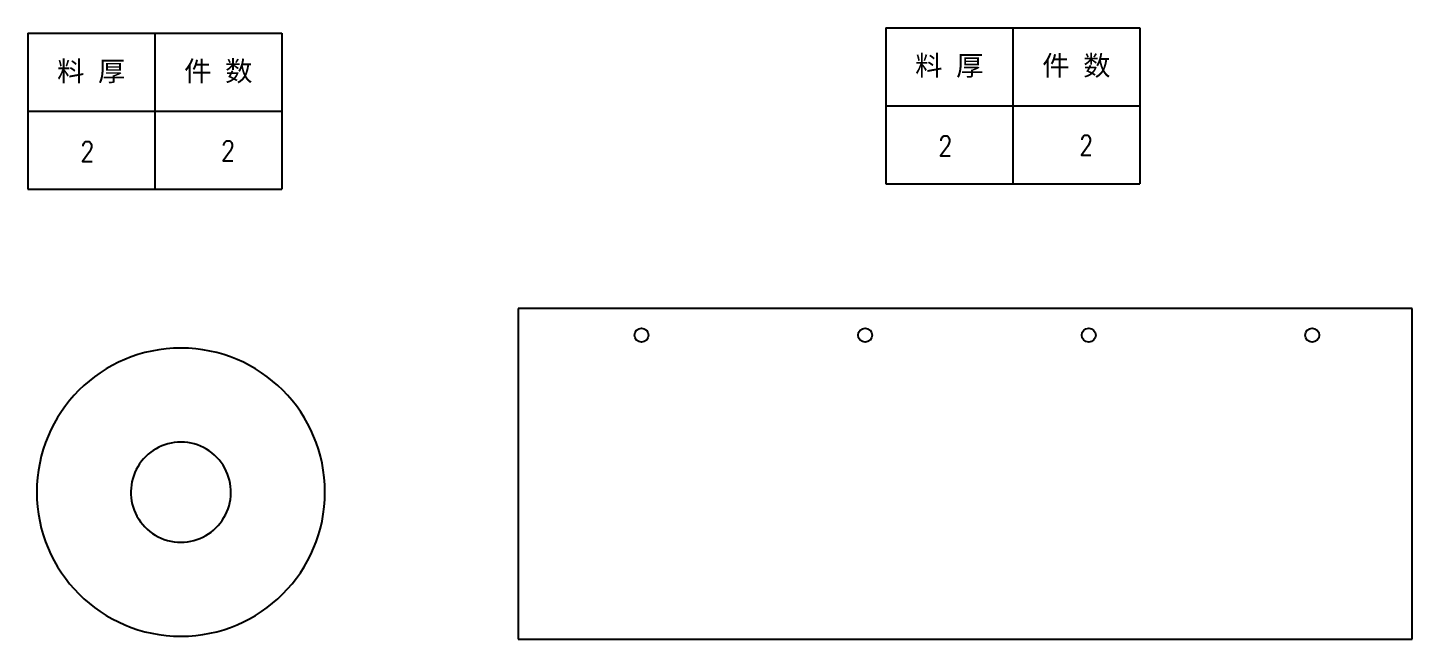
# Model space of a CAD drawing. Header units: millimetres. Extents: x 2874 to 70588, y -19135 to 2288.
# Drawn here: x 2874 to 3566, y 1983 to 2288 of the extents above; entities that cross this region are included whole.
import ezdxf
from ezdxf.enums import TextEntityAlignment as Align

# ---------------------------------------------------------------- set-up
doc = ezdxf.new("R2010")
doc.units = ezdxf.units.MM
doc.layers.add('101', color=7, linetype='Continuous', true_color=0xffffff)
doc.styles.add('DIM', font='txt.shx', dxfattribs={"width": 0.8, "bigfont": 'bigfont.shx'})
doc.styles.get("Standard").update_dxf_attribs({"font": 'arial.ttf'})

# ---------------------------------------------------------------- blocks, each defined once
blk = doc.blocks.new('*T2')
at = {"color": 0, "linetype": 'ByBlock', "lineweight": -2, "transparency": 16777216}
for p, q in [((0, 0), (127, 0)), ((0, 0), (0, -78)), ((63.5, 0), (63.5, -78)), ((127, 0), (127, -78)), ((0, -39), (127, -39)), ((0, -78), (127, -78))]:
    blk.add_line(p, q, dxfattribs=at)
at = {"color": 0, "transparency": 16777216, "char_height": 10, "width": 60.5, "attachment_point": 5}
for s, insert in [('{\\fSimSun|b0|i0|c134|p2;料 厚}', (31.75, -19.5)), ('{\\fSimSun|b0|i0|c134|p2;件 数}', (95.25, -19.5))]:
    blk.add_mtext(s, dxfattribs=dict(at, insert=insert))
blk = doc.blocks.new('拆图参数')
blk.add_blockref('*T2', (-63.5, 78))
at = {"style": 'DIM', "width": 0.8}
blk.add_attdef('6', text='', height=10, dxfattribs=at).set_placement((-37.13, 18.91), align=Align.MIDDLE_LEFT)
blk.add_attdef('1', text='', height=10, dxfattribs=at).set_placement((36.65, 19.27), align=Align.MIDDLE_CENTER)

msp = doc.modelspace()

# ---------------------------------------------------------------- linework, layer by layer
for p, q in [((3565.911, 2147.946), (3119.031, 2147.946)), ((3119.031, 2147.946), (3119.031, 1982.646)), ((3565.911, 1982.646), (3565.911, 2147.946)), ((3119.031, 1982.646), (3565.911, 1982.646))]:
    msp.add_line(p, q)
for centre in [(3180.751, 2134.646), (3292.471, 2134.646), (3404.191, 2134.646), (3515.911, 2134.646)]:
    msp.add_circle(centre, 3.5)
at = {"layer": '101', "color": 151, "linetype": 'Continuous', "lineweight": 25}
for radius, start, end in [(72, 90.039789, 180), (72, 0, 89.960211), (25, 90.114592, 208.647887), (25, 28.647887, 89.885408), (25, 270.114592, 28.647887), (72, 180, 269.960211), (72, 270.039789, 0), (25, 208.647887, 269.885408)]:
    msp.add_arc((2950.56, 2056.185), radius, start, end, dxfattribs=at)

# ---------------------------------------------------------------- block references
for p in [(2937.514, 2207.524), (3366.291, 2210.288)]:
    msp.add_blockref('拆图参数', p).add_auto_attribs({'1': '2', '6': '2'})

doc.saveas('drawing.dxf')
